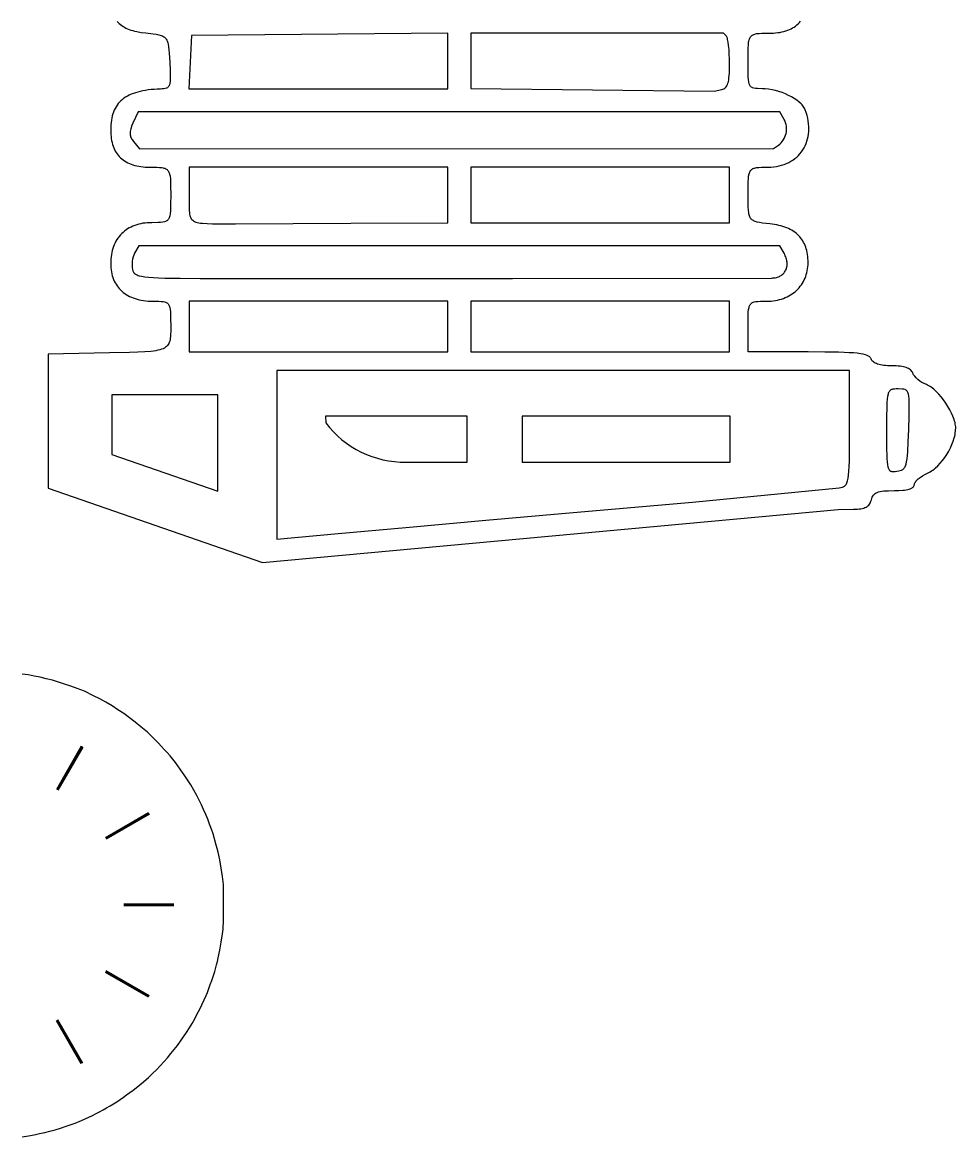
# Model space of a CAD drawing. Extents: x 2619 to 2850, y 2750 to 3032.
# Drawn here: x 2737.4 to 2849.6, y 2755.3 to 2889.1 of the extents above; entities that cross this region are included whole.
import ezdxf

# ---------------------------------------------------------------- set-up
doc = ezdxf.new("R2010")
doc.units = 0
doc.layers.add('6MM_CUT', color=231, linetype='CONTINUOUS')
doc.layers.add('6MM_ENGRAVE', color=245, linetype='CONTINUOUS')

msp = doc.modelspace()

# ---------------------------------------------------------------- linework, layer by layer
at = {"layer": '6MM_CUT'}
for points in [[(2748.85, 2889.21), (2748.96, 2889.08), (2749.09, 2888.95), (2749.23, 2888.83), (2749.38, 2888.72), (2749.54, 2888.61), (2749.7, 2888.51), (2749.88, 2888.42), (2750.07, 2888.33), (2750.27, 2888.26), (2750.48, 2888.18), (2750.7, 2888.12), (2750.93, 2888.05), (2751.18, 2888), (2751.7, 2887.9), (2752.28, 2887.82), (2753.17, 2887.71), (2753.53, 2887.66), (2753.84, 2887.59), (2754.11, 2887.52), (2754.22, 2887.47), (2754.33, 2887.42), (2754.43, 2887.36), (2754.51, 2887.3), (2754.59, 2887.23), (2754.66, 2887.15), (2754.73, 2887.07), (2754.78, 2886.97), (2754.83, 2886.87), (2754.88, 2886.75), (2754.92, 2886.62), (2754.95, 2886.49), (2755.01, 2886.17), (2755.05, 2885.8), (2755.09, 2885.38), (2755.15, 2884.32), (2755.19, 2883.32), (2755.21, 2882.91), (2755.21, 2882.56), (2755.2, 2882.25), (2755.18, 2881.99), (2755.15, 2881.78), (2755.1, 2881.6), (2755.04, 2881.45), (2755, 2881.39), (2754.96, 2881.34), (2754.91, 2881.29), (2754.86, 2881.25), (2754.74, 2881.19), (2754.6, 2881.15), (2754.44, 2881.12), (2754.25, 2881.1), (2754.04, 2881.09), (2753.65, 2881.07), (2753.27, 2881.05), (2752.91, 2881.02), (2752.57, 2880.98), (2752.24, 2880.93), (2751.92, 2880.87), (2751.61, 2880.81), (2751.32, 2880.73), (2751.04, 2880.65), (2750.78, 2880.56), (2750.52, 2880.46), (2750.29, 2880.35), (2750.06, 2880.24), (2749.85, 2880.11), (2749.65, 2879.98), (2749.46, 2879.83), (2749.28, 2879.68), (2749.12, 2879.51), (2748.97, 2879.34), (2748.83, 2879.16), (2748.7, 2878.97), (2748.58, 2878.77), (2748.48, 2878.55), (2748.39, 2878.33), (2748.31, 2878.1), (2748.24, 2877.86), (2748.18, 2877.6), (2748.13, 2877.34), (2748.09, 2877.07), (2748.07, 2876.78), (2748.05, 2876.49), (2748.05, 2876.18), (2748.05, 2875.91), (2748.06, 2875.64), (2748.09, 2875.39), (2748.12, 2875.14), (2748.16, 2874.9), (2748.21, 2874.67), (2748.27, 2874.44), (2748.35, 2874.23), (2748.42, 2874.03), (2748.51, 2873.83), (2748.61, 2873.64), (2748.72, 2873.46), (2748.83, 2873.29), (2748.96, 2873.13), (2749.09, 2872.97), (2749.24, 2872.83), (2749.39, 2872.69), (2749.55, 2872.57), (2749.73, 2872.45), (2749.91, 2872.34), (2750.1, 2872.24), (2750.3, 2872.14), (2750.5, 2872.06), (2750.72, 2871.98), (2750.95, 2871.92), (2751.18, 2871.86), (2751.43, 2871.81), (2751.68, 2871.77), (2751.94, 2871.74), (2752.21, 2871.72), (2752.49, 2871.7), (2752.78, 2871.7), (2753.6, 2871.69), (2753.93, 2871.68), (2754.21, 2871.65), (2754.34, 2871.63), (2754.45, 2871.6), (2754.56, 2871.57), (2754.65, 2871.52), (2754.74, 2871.48), (2754.82, 2871.42), (2754.89, 2871.36), (2754.95, 2871.28), (2755, 2871.2), (2755.05, 2871.11), (2755.09, 2871), (2755.13, 2870.89), (2755.18, 2870.62), (2755.22, 2870.3), (2755.24, 2869.91), (2755.25, 2869.47), (2755.26, 2868.37), (2755.25, 2867.27), (2755.24, 2866.83), (2755.22, 2866.45), (2755.19, 2866.12), (2755.14, 2865.86), (2755.11, 2865.74), (2755.07, 2865.64), (2755.03, 2865.54), (2754.98, 2865.46), (2754.92, 2865.39), (2754.86, 2865.32), (2754.79, 2865.27), (2754.71, 2865.22), (2754.62, 2865.18), (2754.53, 2865.14), (2754.31, 2865.09), (2754.05, 2865.06), (2753.75, 2865.05), (2753.01, 2865.04), (2752.73, 2865.04), (2752.45, 2865.02), (2752.18, 2864.99), (2751.92, 2864.96), (2751.66, 2864.91), (2751.42, 2864.85), (2751.18, 2864.78), (2750.94, 2864.7), (2750.72, 2864.61), (2750.5, 2864.51), (2750.29, 2864.4), (2750.09, 2864.29), (2749.9, 2864.16), (2749.72, 2864.02), (2749.54, 2863.87), (2749.38, 2863.72), (2749.22, 2863.56), (2749.08, 2863.38), (2748.94, 2863.2), (2748.81, 2863.01), (2748.69, 2862.81), (2748.58, 2862.61), (2748.48, 2862.39), (2748.39, 2862.17), (2748.31, 2861.94), (2748.24, 2861.7), (2748.18, 2861.45), (2748.13, 2861.2), (2748.1, 2860.94), (2748.07, 2860.67), (2748.05, 2860.4), (2748.05, 2860.11), (2748.05, 2859.86), (2748.07, 2859.6), (2748.1, 2859.36), (2748.13, 2859.12), (2748.18, 2858.88), (2748.24, 2858.66), (2748.31, 2858.44), (2748.39, 2858.23), (2748.48, 2858.02), (2748.59, 2857.83), (2748.7, 2857.64), (2748.82, 2857.46), (2748.95, 2857.28), (2749.09, 2857.12), (2749.24, 2856.96), (2749.4, 2856.81), (2749.57, 2856.67), (2749.74, 2856.54), (2749.93, 2856.41), (2750.12, 2856.3), (2750.33, 2856.19), (2750.54, 2856.09), (2750.76, 2856), (2750.99, 2855.92), (2751.23, 2855.85), (2751.47, 2855.79), (2751.73, 2855.73), (2751.99, 2855.69), (2752.26, 2855.66), (2752.54, 2855.63), (2752.82, 2855.62), (2753.11, 2855.61), (2753.82, 2855.6), (2754.11, 2855.59), (2754.35, 2855.56), (2754.56, 2855.52), (2754.65, 2855.49), (2754.73, 2855.45), (2754.81, 2855.41), (2754.88, 2855.36), (2754.94, 2855.3), (2754.99, 2855.23), (2755.04, 2855.16), (2755.08, 2855.07), (2755.11, 2854.98), (2755.15, 2854.87), (2755.19, 2854.62), (2755.22, 2854.33), (2755.24, 2853.98), (2755.25, 2853.58), (2755.26, 2852.58), (2755.26, 2852.04), (2755.24, 2851.57), (2755.23, 2851.36), (2755.21, 2851.17), (2755.18, 2850.99), (2755.14, 2850.82), (2755.09, 2850.66), (2755.03, 2850.52), (2754.96, 2850.39), (2754.87, 2850.27), (2754.77, 2850.17), (2754.64, 2850.07), (2754.5, 2849.98), (2754.34, 2849.9), (2754.16, 2849.83), (2753.95, 2849.77), (2753.72, 2849.71), (2753.46, 2849.66), (2753.18, 2849.62), (2752.87, 2849.58), (2752.16, 2849.52), (2751.32, 2849.48), (2750.33, 2849.44), (2747.91, 2849.39), (2740.56, 2849.23), (2740.56, 2833.14), (2766.29, 2824.24), (2835.43, 2830.6), (2837.28, 2830.62), (2837.53, 2830.63), (2837.76, 2830.64), (2837.97, 2830.66), (2838.17, 2830.69), (2838.35, 2830.73), (2838.51, 2830.77), (2838.66, 2830.82), (2838.79, 2830.89), (2838.91, 2830.96), (2839.02, 2831.04), (2839.11, 2831.13), (2839.2, 2831.23), (2839.27, 2831.35), (2839.33, 2831.47), (2839.38, 2831.61), (2839.43, 2831.75), (2839.48, 2831.91), (2839.53, 2832.06), (2839.6, 2832.19), (2839.68, 2832.31), (2839.77, 2832.41), (2839.87, 2832.5), (2840, 2832.58), (2840.14, 2832.65), (2840.3, 2832.7), (2840.49, 2832.75), (2840.7, 2832.79), (2840.93, 2832.82), (2841.19, 2832.84), (2841.48, 2832.85), (2842.15, 2832.86), (2842.71, 2832.88), (2843.2, 2832.91), (2843.42, 2832.93), (2843.61, 2832.96), (2843.8, 2833), (2843.96, 2833.04), (2844.1, 2833.09), (2844.23, 2833.14), (2844.34, 2833.2), (2844.42, 2833.26), (2844.49, 2833.33), (2844.54, 2833.4), (2844.57, 2833.48), (2844.58, 2833.56), (2844.59, 2833.64), (2844.61, 2833.71), (2844.65, 2833.8), (2844.71, 2833.89), (2844.78, 2833.98), (2844.86, 2834.07), (2845.05, 2834.26), (2845.29, 2834.45), (2845.56, 2834.64), (2845.86, 2834.81), (2846.19, 2834.97), (2846.34, 2835.04), (2846.5, 2835.13), (2846.65, 2835.22), (2846.81, 2835.33), (2846.96, 2835.45), (2847.11, 2835.57), (2847.41, 2835.85), (2847.7, 2836.15), (2847.98, 2836.48), (2848.24, 2836.84), (2848.49, 2837.21), (2848.72, 2837.59), (2848.92, 2837.99), (2849.1, 2838.39), (2849.26, 2838.8), (2849.38, 2839.2), (2849.44, 2839.4), (2849.48, 2839.59), (2849.51, 2839.79), (2849.54, 2839.98), (2849.55, 2840.17), (2849.56, 2840.35), (2849.56, 2840.51), (2849.54, 2840.68), (2849.51, 2840.85), (2849.48, 2841.03), (2849.43, 2841.21), (2849.37, 2841.4), (2849.23, 2841.79), (2849.05, 2842.18), (2848.85, 2842.58), (2848.62, 2842.98), (2848.37, 2843.38), (2848.1, 2843.76), (2847.82, 2844.12), (2847.53, 2844.46), (2847.23, 2844.77), (2846.93, 2845.04), (2846.78, 2845.16), (2846.63, 2845.27), (2846.48, 2845.37), (2846.33, 2845.46), (2846.19, 2845.54), (2846.04, 2845.6), (2845.77, 2845.71), (2845.51, 2845.86), (2845.26, 2846.02), (2845.02, 2846.2), (2844.81, 2846.4), (2844.63, 2846.59), (2844.56, 2846.69), (2844.49, 2846.78), (2844.44, 2846.88), (2844.4, 2846.97), (2844.35, 2847.08), (2844.29, 2847.18), (2844.21, 2847.27), (2844.12, 2847.35), (2844.01, 2847.43), (2843.89, 2847.51), (2843.76, 2847.57), (2843.61, 2847.63), (2843.44, 2847.68), (2843.27, 2847.72), (2843.07, 2847.76), (2842.87, 2847.79), (2842.64, 2847.81), (2842.41, 2847.83), (2841.88, 2847.84), (2841.38, 2847.86), (2841.14, 2847.87), (2840.92, 2847.9), (2840.72, 2847.93), (2840.52, 2847.96), (2840.35, 2848.01), (2840.18, 2848.06), (2840.03, 2848.11), (2839.89, 2848.17), (2839.77, 2848.24), (2839.67, 2848.32), (2839.57, 2848.4), (2839.5, 2848.48), (2839.44, 2848.58), (2839.39, 2848.68), (2839.36, 2848.74), (2839.33, 2848.8), (2839.28, 2848.85), (2839.23, 2848.91), (2839.17, 2848.96), (2839.1, 2849.01), (2838.93, 2849.09), (2838.71, 2849.17), (2838.44, 2849.24), (2838.12, 2849.3), (2837.73, 2849.35), (2837.28, 2849.39), (2836.76, 2849.42), (2836.16, 2849.45), (2835.48, 2849.47), (2833.85, 2849.5), (2831.84, 2849.51), (2824.61, 2849.51), (2824.61, 2852.56), (2824.61, 2853.57), (2824.62, 2853.97), (2824.64, 2854.32), (2824.68, 2854.62), (2824.73, 2854.87), (2824.76, 2854.97), (2824.8, 2855.07), (2824.84, 2855.15), (2824.89, 2855.23), (2824.95, 2855.3), (2825.01, 2855.36), (2825.08, 2855.41), (2825.16, 2855.45), (2825.24, 2855.49), (2825.34, 2855.52), (2825.56, 2855.56), (2825.81, 2855.59), (2826.11, 2855.6), (2826.85, 2855.61), (2827.13, 2855.62), (2827.39, 2855.63), (2827.65, 2855.66), (2827.91, 2855.7), (2828.16, 2855.75), (2828.4, 2855.8), (2828.64, 2855.87), (2828.86, 2855.95), (2829.09, 2856.04), (2829.3, 2856.14), (2829.51, 2856.24), (2829.71, 2856.36), (2829.9, 2856.48), (2830.09, 2856.61), (2830.27, 2856.75), (2830.44, 2856.9), (2830.6, 2857.06), (2830.75, 2857.22), (2830.89, 2857.4), (2831.02, 2857.58), (2831.15, 2857.76), (2831.26, 2857.96), (2831.36, 2858.16), (2831.46, 2858.37), (2831.54, 2858.58), (2831.61, 2858.8), (2831.68, 2859.03), (2831.73, 2859.26), (2831.77, 2859.5), (2831.8, 2859.74), (2831.82, 2859.99), (2831.82, 2860.24), (2831.82, 2860.5), (2831.8, 2860.75), (2831.78, 2860.99), (2831.75, 2861.23), (2831.71, 2861.46), (2831.66, 2861.68), (2831.61, 2861.89), (2831.54, 2862.1), (2831.47, 2862.3), (2831.38, 2862.49), (2831.29, 2862.67), (2831.19, 2862.85), (2831.08, 2863.02), (2830.96, 2863.18), (2830.83, 2863.34), (2830.69, 2863.48), (2830.54, 2863.63), (2830.39, 2863.76), (2830.22, 2863.89), (2830.05, 2864), (2829.86, 2864.12), (2829.67, 2864.22), (2829.47, 2864.32), (2829.26, 2864.41), (2829.03, 2864.5), (2828.8, 2864.57), (2828.56, 2864.64), (2828.31, 2864.71), (2828.06, 2864.76), (2827.79, 2864.81), (2827.51, 2864.86), (2827.22, 2864.89), (2826.36, 2865), (2826.01, 2865.05), (2825.71, 2865.11), (2825.46, 2865.19), (2825.35, 2865.24), (2825.25, 2865.29), (2825.16, 2865.34), (2825.07, 2865.41), (2825, 2865.48), (2824.94, 2865.56), (2824.88, 2865.64), (2824.83, 2865.74), (2824.78, 2865.85), (2824.75, 2865.97), (2824.72, 2866.1), (2824.69, 2866.24), (2824.65, 2866.56), (2824.63, 2866.93), (2824.61, 2867.37), (2824.61, 2868.44), (2824.61, 2869.52), (2824.62, 2869.95), (2824.65, 2870.33), (2824.68, 2870.64), (2824.74, 2870.91), (2824.77, 2871.02), (2824.81, 2871.12), (2824.86, 2871.21), (2824.91, 2871.29), (2824.97, 2871.36), (2825.04, 2871.43), (2825.11, 2871.48), (2825.2, 2871.53), (2825.29, 2871.57), (2825.39, 2871.6), (2825.62, 2871.65), (2825.9, 2871.68), (2826.22, 2871.69), (2827.01, 2871.7), (2827.36, 2871.71), (2827.7, 2871.74), (2828.03, 2871.78), (2828.35, 2871.85), (2828.65, 2871.93), (2828.95, 2872.02), (2829.23, 2872.14), (2829.5, 2872.26), (2829.76, 2872.41), (2830.01, 2872.56), (2830.24, 2872.73), (2830.46, 2872.92), (2830.66, 2873.12), (2830.85, 2873.32), (2831.03, 2873.55), (2831.19, 2873.78), (2831.34, 2874.02), (2831.47, 2874.27), (2831.58, 2874.54), (2831.68, 2874.81), (2831.76, 2875.09), (2831.83, 2875.38), (2831.87, 2875.68), (2831.91, 2875.98), (2831.92, 2876.29), (2831.91, 2876.61), (2831.89, 2876.93), (2831.84, 2877.26), (2831.78, 2877.59), (2831.7, 2877.93), (2831.6, 2878.27), (2831.48, 2878.61), (2831.43, 2878.73), (2831.36, 2878.84), (2831.29, 2878.96), (2831.2, 2879.07), (2831.11, 2879.19), (2831, 2879.3), (2830.76, 2879.52), (2830.48, 2879.74), (2830.17, 2879.95), (2829.84, 2880.15), (2829.48, 2880.33), (2829.11, 2880.5), (2828.72, 2880.66), (2828.32, 2880.79), (2827.91, 2880.91), (2827.5, 2881), (2827.09, 2881.07), (2826.69, 2881.12), (2826.3, 2881.13), (2825.74, 2881.14), (2825.52, 2881.15), (2825.32, 2881.18), (2825.16, 2881.23), (2825.09, 2881.27), (2825.02, 2881.31), (2824.96, 2881.36), (2824.91, 2881.41), (2824.86, 2881.47), (2824.82, 2881.55), (2824.78, 2881.63), (2824.75, 2881.72), (2824.7, 2881.94), (2824.66, 2882.21), (2824.64, 2882.54), (2824.62, 2882.92), (2824.61, 2883.36), (2824.61, 2884.46), (2824.61, 2885.56), (2824.63, 2886), (2824.65, 2886.39), (2824.68, 2886.71), (2824.71, 2886.85), (2824.74, 2886.98), (2824.78, 2887.09), (2824.82, 2887.2), (2824.86, 2887.29), (2824.92, 2887.37), (2824.98, 2887.45), (2825.05, 2887.51), (2825.13, 2887.57), (2825.21, 2887.61), (2825.31, 2887.65), (2825.41, 2887.69), (2825.65, 2887.74), (2825.94, 2887.77), (2826.27, 2887.78), (2827.08, 2887.79), (2827.38, 2887.79), (2827.66, 2887.81), (2827.93, 2887.83), (2828.2, 2887.86), (2828.45, 2887.9), (2828.69, 2887.95), (2828.93, 2888.01), (2829.16, 2888.07), (2829.38, 2888.15), (2829.58, 2888.23), (2829.78, 2888.33), (2829.97, 2888.43), (2830.15, 2888.54), (2830.32, 2888.66), (2830.49, 2888.79), (2830.64, 2888.92), (2830.78, 2889.07), (2830.92, 2889.23)], [(2737.43, 2755.26), (2738.17, 2755.38), (2738.87, 2755.5), (2739.52, 2755.63), (2740.14, 2755.77), (2740.76, 2755.93), (2741.38, 2756.1), (2742.02, 2756.3), (2742.69, 2756.52), (2743.79, 2756.9), (2744.55, 2757.22), (2744.99, 2757.41), (2745.43, 2757.61), (2745.86, 2757.82), (2746.29, 2758.03), (2746.71, 2758.25), (2747.14, 2758.48), (2747.55, 2758.71), (2747.97, 2758.95), (2748.38, 2759.2), (2748.78, 2759.46), (2749.18, 2759.72), (2749.58, 2759.99), (2749.97, 2760.27), (2750.36, 2760.55), (2750.74, 2760.84), (2751.12, 2761.13), (2752.01, 2761.85), (2752.58, 2762.38), (2753.07, 2762.84), (2753.54, 2763.31), (2754, 2763.78), (2754.45, 2764.26), (2754.87, 2764.75), (2755.29, 2765.24), (2755.69, 2765.73), (2756.08, 2766.23), (2756.45, 2766.74), (2756.81, 2767.26), (2757.16, 2767.79), (2757.5, 2768.33), (2757.83, 2768.87), (2758.15, 2769.43), (2758.46, 2770), (2758.76, 2770.58), (2759.52, 2772.22), (2759.67, 2772.58), (2759.84, 2773.04), (2760.02, 2773.53), (2760.19, 2774.02), (2760.56, 2775.11), (2760.77, 2775.92), (2760.88, 2776.31), (2760.98, 2776.74), (2761.17, 2777.66), (2761.34, 2778.63), (2761.49, 2779.61), (2761.53, 2779.9), (2761.56, 2780.2), (2761.58, 2780.53), (2761.6, 2780.89), (2761.62, 2781.81), (2761.62, 2783.08), (2761.62, 2785.56), (2761.49, 2786.51), (2761.33, 2787.52), (2761.15, 2788.5), (2760.95, 2789.43), (2760.85, 2789.87), (2760.74, 2790.28), (2760.35, 2791.63), (2760.16, 2792.21), (2759.94, 2792.8), (2759.72, 2793.38), (2759.48, 2793.97), (2759.22, 2794.54), (2758.96, 2795.11), (2758.68, 2795.67), (2758.4, 2796.22), (2757.66, 2797.54), (2756.96, 2798.61), (2756.12, 2799.82), (2755.82, 2800.2), (2755.51, 2800.59), (2755.18, 2800.99), (2754.83, 2801.39), (2754.48, 2801.78), (2754.13, 2802.17), (2753.78, 2802.54), (2753.43, 2802.89), (2752.47, 2803.85), (2751.69, 2804.5), (2751.01, 2805.05), (2750.32, 2805.57), (2749.63, 2806.07), (2748.93, 2806.54), (2748.21, 2807), (2747.48, 2807.43), (2746.74, 2807.84), (2745.98, 2808.22), (2744.89, 2808.77), (2744.01, 2809.1), (2743.26, 2809.38), (2742.52, 2809.63), (2741.79, 2809.87), (2741.05, 2810.08), (2740.32, 2810.27), (2739.59, 2810.44), (2738.86, 2810.59), (2738.14, 2810.72), (2737.41, 2810.83)]]:
    msp.add_lwpolyline(points, dxfattribs=at)
for points in [[(2757.59, 2884.32), (2757.42, 2881.13), (2788.55, 2881.13), (2788.55, 2887.81), (2757.75, 2887.51)], [(2806.49, 2887.79), (2791.32, 2887.79), (2791.32, 2881.17), (2820.55, 2880.85), (2821.47, 2881.03), (2821.6, 2881.07), (2821.71, 2881.11), (2821.82, 2881.18), (2821.92, 2881.26), (2822, 2881.36), (2822.08, 2881.48), (2822.14, 2881.62), (2822.2, 2881.78), (2822.25, 2881.97), (2822.29, 2882.19), (2822.32, 2882.43), (2822.35, 2882.71), (2822.37, 2883.01), (2822.38, 2883.35), (2822.39, 2884.13), (2822.38, 2884.73), (2822.36, 2885.29), (2822.33, 2885.82), (2822.28, 2886.3), (2822.23, 2886.71), (2822.16, 2887.05), (2822.13, 2887.18), (2822.09, 2887.29), (2822.06, 2887.37), (2822.02, 2887.42), (2821.65, 2887.79)], [(2789.89, 2878.36), (2751.35, 2878.36), (2750.73, 2876.99), (2750.57, 2876.62), (2750.51, 2876.45), (2750.46, 2876.29), (2750.42, 2876.14), (2750.4, 2876), (2750.39, 2875.86), (2750.39, 2875.73), (2750.4, 2875.6), (2750.42, 2875.48), (2750.45, 2875.36), (2750.5, 2875.24), (2750.56, 2875.12), (2750.63, 2875.01), (2750.71, 2874.89), (2750.81, 2874.77), (2751.51, 2873.92), (2827.66, 2873.94), (2828.26, 2874.34), (2828.43, 2874.47), (2828.58, 2874.62), (2828.72, 2874.78), (2828.85, 2874.96), (2828.96, 2875.14), (2829.05, 2875.34), (2829.12, 2875.54), (2829.18, 2875.75), (2829.22, 2875.96), (2829.24, 2876.17), (2829.24, 2876.39), (2829.23, 2876.6), (2829.19, 2876.82), (2829.13, 2877.02), (2829.06, 2877.23), (2828.96, 2877.42), (2828.44, 2878.36)], [(2757.48, 2868.37), (2757.47, 2867.15), (2757.48, 2866.67), (2757.49, 2866.45), (2757.5, 2866.26), (2757.53, 2866.08), (2757.56, 2865.92), (2757.6, 2865.77), (2757.66, 2865.64), (2757.72, 2865.52), (2757.8, 2865.42), (2757.9, 2865.33), (2758.01, 2865.25), (2758.14, 2865.18), (2758.29, 2865.12), (2758.45, 2865.07), (2758.64, 2865.03), (2758.85, 2864.99), (2759.09, 2864.97), (2759.64, 2864.93), (2760.29, 2864.91), (2761.07, 2864.91), (2763.03, 2864.91), (2776.9, 2864.98), (2788.55, 2865.04), (2788.55, 2871.7), (2757.48, 2871.7)], [(2791.32, 2868.37), (2791.32, 2865.04), (2822.39, 2865.04), (2822.39, 2871.7), (2791.32, 2871.7)], [(2789.93, 2862.27), (2751.43, 2862.27), (2750.92, 2861.36), (2750.82, 2861.15), (2750.74, 2860.92), (2750.68, 2860.67), (2750.64, 2860.41), (2750.62, 2860.15), (2750.62, 2859.89), (2750.64, 2859.64), (2750.68, 2859.42), (2750.73, 2859.25), (2750.77, 2859.17), (2750.81, 2859.1), (2750.85, 2859.03), (2750.91, 2858.97), (2750.97, 2858.91), (2751.04, 2858.86), (2751.13, 2858.81), (2751.23, 2858.76), (2751.34, 2858.71), (2751.47, 2858.67), (2751.77, 2858.6), (2752.14, 2858.54), (2752.6, 2858.49), (2753.14, 2858.45), (2753.79, 2858.42), (2754.54, 2858.39), (2756.4, 2858.36), (2758.79, 2858.34), (2796.31, 2858.35), (2827.46, 2858.39), (2827.61, 2858.4), (2827.75, 2858.41), (2827.89, 2858.43), (2828.02, 2858.46), (2828.15, 2858.49), (2828.27, 2858.53), (2828.39, 2858.58), (2828.49, 2858.64), (2828.6, 2858.7), (2828.69, 2858.77), (2828.78, 2858.84), (2828.87, 2858.92), (2828.94, 2859.01), (2829.01, 2859.1), (2829.08, 2859.2), (2829.13, 2859.3), (2829.18, 2859.4), (2829.22, 2859.51), (2829.25, 2859.63), (2829.28, 2859.74), (2829.3, 2859.87), (2829.31, 2859.99), (2829.31, 2860.12), (2829.3, 2860.25), (2829.29, 2860.38), (2829.27, 2860.51), (2829.24, 2860.65), (2829.2, 2860.79), (2829.15, 2860.93), (2829.09, 2861.07), (2829.02, 2861.21), (2828.95, 2861.36), (2828.44, 2862.27)], [(2757.48, 2852.56), (2757.48, 2849.51), (2788.55, 2849.51), (2788.55, 2855.61), (2757.48, 2855.61)], [(2791.32, 2852.56), (2791.32, 2849.51), (2822.39, 2849.51), (2822.39, 2855.61), (2791.32, 2855.61)], [(2768.02, 2837.15), (2768.02, 2827.01), (2775.37, 2827.69), (2783.52, 2828.43), (2793.13, 2829.29), (2804.51, 2830.3), (2817.95, 2831.48), (2835.57, 2833.18), (2835.78, 2833.23), (2835.97, 2833.29), (2836.05, 2833.32), (2836.13, 2833.36), (2836.21, 2833.41), (2836.27, 2833.46), (2836.34, 2833.53), (2836.39, 2833.6), (2836.45, 2833.69), (2836.5, 2833.79), (2836.54, 2833.9), (2836.58, 2834.03), (2836.65, 2834.34), (2836.7, 2834.73), (2836.74, 2835.2), (2836.77, 2835.76), (2836.79, 2836.44), (2836.81, 2838.13), (2836.81, 2840.36), (2836.81, 2847.29), (2768.02, 2847.29)], [(2748.2, 2837.2), (2760.91, 2832.8), (2760.91, 2844.35), (2748.2, 2844.35)], [(2841.25, 2840.04), (2841.25, 2838.41), (2841.26, 2837.75), (2841.28, 2837.19), (2841.3, 2836.71), (2841.33, 2836.3), (2841.37, 2835.97), (2841.42, 2835.71), (2841.45, 2835.6), (2841.49, 2835.5), (2841.53, 2835.42), (2841.57, 2835.35), (2841.62, 2835.29), (2841.67, 2835.25), (2841.73, 2835.21), (2841.79, 2835.18), (2841.86, 2835.16), (2841.93, 2835.15), (2842.1, 2835.14), (2842.29, 2835.16), (2842.5, 2835.18), (2842.71, 2835.22), (2842.89, 2835.26), (2843.05, 2835.32), (2843.12, 2835.36), (2843.19, 2835.4), (2843.26, 2835.45), (2843.31, 2835.51), (2843.37, 2835.57), (2843.42, 2835.65), (2843.47, 2835.73), (2843.51, 2835.83), (2843.59, 2836.05), (2843.65, 2836.33), (2843.71, 2836.66), (2843.75, 2837.06), (2843.79, 2837.53), (2843.85, 2838.7), (2843.91, 2840.21), (2843.96, 2841.82), (2843.97, 2842.47), (2843.98, 2843.02), (2843.97, 2843.49), (2843.95, 2843.88), (2843.92, 2844.21), (2843.87, 2844.46), (2843.84, 2844.57), (2843.8, 2844.66), (2843.76, 2844.74), (2843.72, 2844.81), (2843.66, 2844.87), (2843.61, 2844.92), (2843.54, 2844.96), (2843.47, 2844.99), (2843.31, 2845.04), (2843.12, 2845.06), (2842.66, 2845.07), (2842.41, 2845.07), (2842.2, 2845.06), (2842.01, 2845.04), (2841.92, 2845.02), (2841.85, 2844.99), (2841.78, 2844.96), (2841.71, 2844.91), (2841.65, 2844.86), (2841.6, 2844.8), (2841.55, 2844.73), (2841.5, 2844.64), (2841.46, 2844.55), (2841.43, 2844.44), (2841.37, 2844.17), (2841.33, 2843.83), (2841.29, 2843.43), (2841.27, 2842.94), (2841.25, 2841.69)], [(2797.47, 2836.28), (2822.47, 2836.28), (2822.47, 2841.78), (2797.47, 2841.78)]]:
    msp.add_lwpolyline(points, close=True, dxfattribs=at)
msp.add_lwpolyline([(2790.88, 2841.78), (2773.87, 2841.78), (2773.88, 2840.98, 0.238282), (2783.54, 2836.28), (2790.88, 2836.28)], format="xyb", close=True, dxfattribs=at)
at = {"layer": '6MM_ENGRAVE'}
for points in [[(2744.52, 2802.16), (2741.53, 2796.98)], [(2744.61, 2802.11), (2741.62, 2796.93)], [(2744.7, 2802.06), (2741.7, 2796.88)], [(2752.6, 2794.16), (2747.42, 2791.16)], [(2752.65, 2794.07), (2747.47, 2791.08)], [(2752.7, 2793.98), (2747.52, 2790.99)], [(2755.62, 2783.18), (2749.62, 2783.18)], [(2755.62, 2783.08), (2749.62, 2783.08)], [(2755.62, 2782.98), (2749.62, 2782.98)], [(2752.6, 2772.01), (2747.42, 2775)], [(2752.65, 2772.1), (2747.47, 2775.09)], [(2752.7, 2772.18), (2747.52, 2775.18)], [(2744.52, 2764), (2741.53, 2769.19)], [(2744.61, 2764.05), (2741.62, 2769.24)], [(2744.7, 2764.1), (2741.7, 2769.29)]]:
    msp.add_lwpolyline(points, dxfattribs=at)

doc.saveas('drawing.dxf')
